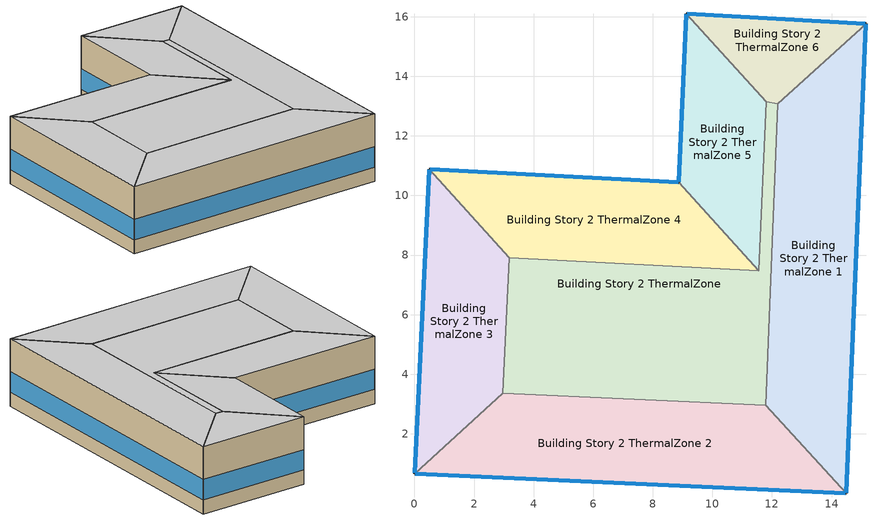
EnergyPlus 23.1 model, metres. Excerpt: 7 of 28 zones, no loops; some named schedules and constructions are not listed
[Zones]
Building Story 2 ThermalZone
 floor adiabatic (Typical Interior Floor): 12.19,13.08 11.79,2.95 2.96,3.36 3.18,7.91 11.56,7.48 11.81,13.14 z3.6
 wall adiabatic (Typical Interior Wall): 11.79,2.95 12.19,13.08 11.81,13.14 11.56,7.48 3.18,7.91 2.96,3.36 11.79,2.95 z3.6:7.2
 ceiling adiabatic (Typical Interior Ceiling): 11.81,13.14 11.56,7.48 3.18,7.91 2.96,3.36 11.79,2.95 12.19,13.08 z7.2
Building Story 2 ThermalZone 1
 floor adiabatic (Typical Interior Ceiling): 15.16,15.77 14.49,0 11.79,2.95 12.19,13.08 z3.6
 wall outside (Typical Insulated Steel Framed Exterior Wall R-12.99): 14.49,0 15.16,15.77 z3.6:7.2
 wall adiabatic (Typical Interior Wall): 15.16,15.77 12.19,13.08 11.79,2.95 14.49,0 z3.6:7.2
 window (U 0.55 SHGC 0.25): 14.49,0.03 15.15,15.75 z4.36:5.45
 ceiling adiabatic (Typical Interior Ceiling): 12.19,13.08 11.79,2.95 14.49,0 15.16,15.77 z7.2
Building Story 2 ThermalZone 2
 floor adiabatic (Typical Interior Ceiling): 14.49,0 0,0.67 2.96,3.36 11.79,2.95 z3.6
 wall outside (Typical Insulated Steel Framed Exterior Wall R-12.99): 0,0.67 14.49,0 z3.6:7.2
 wall adiabatic (Typical Interior Wall): 14.49,0 11.79,2.95 2.96,3.36 0,0.67 z3.6:7.2
 window (U 0.55 SHGC 0.25): 0.03,0.67 14.46,0 z4.36:5.45
 ceiling adiabatic (Typical Interior Floor): 11.79,2.95 2.96,3.36 0,0.67 14.49,0 z7.2
Building Story 2 ThermalZone 3
 floor adiabatic (Typical Interior Ceiling): 0,0.67 0.5,10.88 3.18,7.91 2.96,3.36 z3.6
 wall outside (Typical Insulated Steel Framed Exterior Wall R-12.99): 0.5,10.88 0,0.67 z3.6:7.2
 wall adiabatic (Typical Interior Wall): 0,0.67 2.96,3.36 3.18,7.91 0.5,10.88 z3.6:7.2
 window (U 0.55 SHGC 0.25): 0.5,10.86 0,0.69 z4.36:5.45
 ceiling adiabatic (Typical Interior Floor): 2.96,3.36 3.18,7.91 0.5,10.88 0,0.67 z7.2
Building Story 2 ThermalZone 4
 floor adiabatic (Typical Interior Ceiling): 0.5,10.88 8.88,10.44 11.56,7.48 3.18,7.91 z3.6
 wall outside (Typical Insulated Steel Framed Exterior Wall R-12.99): 8.88,10.44 0.5,10.88 z3.6:7.2
 wall adiabatic (Typical Interior Wall): 0.5,10.88 3.18,7.91 11.56,7.48 8.88,10.44 z3.6:7.2
 window (U 0.55 SHGC 0.25): 8.85,10.44 0.53,10.88 z4.36:5.45
 ceiling adiabatic (Typical Interior Floor): 3.18,7.91 11.56,7.48 8.88,10.44 0.5,10.88 z7.2
Building Story 2 ThermalZone 5
 floor adiabatic (Typical Interior Ceiling): 8.88,10.44 9.13,16.1 11.81,13.14 11.56,7.48 z3.6
 wall outside (Typical Insulated Steel Framed Exterior Wall R-12.99): 9.13,16.1 8.88,10.44 z3.6:7.2
 wall adiabatic (Typical Interior Wall): 8.88,10.44 11.56,7.48 11.81,13.14 9.13,16.1 z3.6:7.2
 window (U 0.55 SHGC 0.25): 9.13,16.08 8.88,10.47 z4.36:5.45
 ceiling adiabatic (Typical Interior Floor): 11.56,7.48 11.81,13.14 9.13,16.1 8.88,10.44 z7.2
Building Story 2 ThermalZone 6
 floor adiabatic (Typical Interior Ceiling): 9.13,16.1 15.16,15.77 12.19,13.08 11.81,13.14 z3.6
 wall outside (Typical Insulated Steel Framed Exterior Wall R-12.99): 15.16,15.77 9.13,16.1 z3.6:7.2
 wall adiabatic (Typical Interior Wall): 9.13,16.1 11.81,13.14 12.19,13.08 15.16,15.77 z3.6:7.2
 window (U 0.55 SHGC 0.25): 15.13,15.77 9.15,16.1 z4.36:5.45
 ceiling adiabatic (Typical Interior Floor): 11.81,13.14 12.19,13.08 15.16,15.77 9.13,16.1 z7.2
[Schedule:Week:Daily]
SchoolSecondary BLDG_LIGHT_MECHANICAL_SCH_2013 Week Rule - Aug30-Sep5: SchoolSecondary BLDG_LIGHT_MECHANICAL_SCH_2013 Wknd Day 1, SchoolSecondary BLDG_LIGHT_MECHANICAL_SCH_2013 Wkdy Day 1, SchoolSecondary BLDG_LIGHT_MECHANICAL_SCH_2013 Wkdy Day 2, SchoolSecondary BLDG_LIGHT_MECHANICAL_SCH_2013 Wkdy Day 2, SchoolSecondary BLDG_LIGHT_MECHANICAL_SCH_2013 Wkdy Day 2, SchoolSecondary BLDG_LIGHT_MECHANICAL_SCH_2013 Wkdy Day 2, SchoolSecondary BLDG_LIGHT_MECHANICAL_SCH_2013 Default, SchoolSecondary BLDG_LIGHT_MECHANICAL_SCH_2013 Default, SchoolSecondary BLDG_LIGHT_MECHANICAL_SCH_2013 Summer Design Day, SchoolSecondary BLDG_LIGHT_MECHANICAL_SCH_2013 Winter Design Day, SchoolSecondary BLDG_LIGHT_MECHANICAL_SCH_2013 Default, SchoolSecondary BLDG_LIGHT_MECHANICAL_SCH_2013 Default
SchoolSecondary BLDG_LIGHT_MECHANICAL_SCH_2013 Week Rule - Sep6-Dec31: SchoolSecondary BLDG_LIGHT_MECHANICAL_SCH_2013 Default, SchoolSecondary BLDG_LIGHT_MECHANICAL_SCH_2013 Wkdy Day 2, SchoolSecondary BLDG_LIGHT_MECHANICAL_SCH_2013 Wkdy Day 2, SchoolSecondary BLDG_LIGHT_MECHANICAL_SCH_2013 Wkdy Day 2, SchoolSecondary BLDG_LIGHT_MECHANICAL_SCH_2013 Wkdy Day 2, SchoolSecondary BLDG_LIGHT_MECHANICAL_SCH_2013 Wkdy Day 2, SchoolSecondary BLDG_LIGHT_MECHANICAL_SCH_2013 Default, SchoolSecondary BLDG_LIGHT_MECHANICAL_SCH_2013 Default, SchoolSecondary BLDG_LIGHT_MECHANICAL_SCH_2013 Summer Design Day, SchoolSecondary BLDG_LIGHT_MECHANICAL_SCH_2013 Winter Design Day, SchoolSecondary BLDG_LIGHT_MECHANICAL_SCH_2013 Default, SchoolSecondary BLDG_LIGHT_MECHANICAL_SCH_2013 Default
SchoolSecondary BLDG_LIGHT_OFFICE_SCH_2013 Week Rule - Jan1-Jan3: SchoolSecondary BLDG_LIGHT_OFFICE_SCH_2013 Wkdy Day, SchoolSecondary BLDG_LIGHT_OFFICE_SCH_2013 Wkdy Day, SchoolSecondary BLDG_LIGHT_OFFICE_SCH_2013 Wkdy Day, SchoolSecondary BLDG_LIGHT_OFFICE_SCH_2013 Wkdy Day, SchoolSecondary BLDG_LIGHT_OFFICE_SCH_2013 Wkdy Day, SchoolSecondary BLDG_LIGHT_OFFICE_SCH_2013 Wkdy Day, SchoolSecondary BLDG_LIGHT_OFFICE_SCH_2013 Wknd Day, SchoolSecondary BLDG_LIGHT_OFFICE_SCH_2013 Default, SchoolSecondary BLDG_LIGHT_OFFICE_SCH_2013 Summer Design Day, SchoolSecondary BLDG_LIGHT_OFFICE_SCH_2013 Winter Design Day, SchoolSecondary BLDG_LIGHT_OFFICE_SCH_2013 Default, SchoolSecondary BLDG_LIGHT_OFFICE_SCH_2013 Default
SchoolSecondary BLDG_LIGHT_OFFICE_SCH_2013 Week Rule - Jan4-Jun27: SchoolSecondary BLDG_LIGHT_OFFICE_SCH_2013 Wknd Day, SchoolSecondary BLDG_LIGHT_OFFICE_SCH_2013 Wkdy Day, SchoolSecondary BLDG_LIGHT_OFFICE_SCH_2013 Wkdy Day, SchoolSecondary BLDG_LIGHT_OFFICE_SCH_2013 Wkdy Day, SchoolSecondary BLDG_LIGHT_OFFICE_SCH_2013 Wkdy Day, SchoolSecondary BLDG_LIGHT_OFFICE_SCH_2013 Wkdy Day, SchoolSecondary BLDG_LIGHT_OFFICE_SCH_2013 Wknd Day, SchoolSecondary BLDG_LIGHT_OFFICE_SCH_2013 Default, SchoolSecondary BLDG_LIGHT_OFFICE_SCH_2013 Summer Design Day, SchoolSecondary BLDG_LIGHT_OFFICE_SCH_2013 Winter Design Day, SchoolSecondary BLDG_LIGHT_OFFICE_SCH_2013 Default, SchoolSecondary BLDG_LIGHT_OFFICE_SCH_2013 Default
SchoolSecondary BLDG_LIGHT_OFFICE_SCH_2013 Week Rule - Jun28-Jul4: SchoolSecondary BLDG_LIGHT_OFFICE_SCH_2013 Wknd Day, SchoolSecondary BLDG_LIGHT_OFFICE_SCH_2013 Wkdy Day, SchoolSecondary BLDG_LIGHT_OFFICE_SCH_2013 Wkdy Day, SchoolSecondary BLDG_LIGHT_OFFICE_SCH_2013 Wkdy Day 1, SchoolSecondary BLDG_LIGHT_OFFICE_SCH_2013 Wkdy Day 1, SchoolSecondary BLDG_LIGHT_OFFICE_SCH_2013 Wkdy Day 1, SchoolSecondary BLDG_LIGHT_OFFICE_SCH_2013 Wknd Day 1, SchoolSecondary BLDG_LIGHT_OFFICE_SCH_2013 Default, SchoolSecondary BLDG_LIGHT_OFFICE_SCH_2013 Summer Design Day, SchoolSecondary BLDG_LIGHT_OFFICE_SCH_2013 Winter Design Day, SchoolSecondary BLDG_LIGHT_OFFICE_SCH_2013 Default, SchoolSecondary BLDG_LIGHT_OFFICE_SCH_2013 Default
SchoolSecondary BLDG_LIGHT_OFFICE_SCH_2013 Week Rule - Jul5-Aug29: SchoolSecondary BLDG_LIGHT_OFFICE_SCH_2013 Wknd Day 1, SchoolSecondary BLDG_LIGHT_OFFICE_SCH_2013 Wkdy Day 1, SchoolSecondary BLDG_LIGHT_OFFICE_SCH_2013 Wkdy Day 1, SchoolSecondary BLDG_LIGHT_OFFICE_SCH_2013 Wkdy Day 1, SchoolSecondary BLDG_LIGHT_OFFICE_SCH_2013 Wkdy Day 1, SchoolSecondary BLDG_LIGHT_OFFICE_SCH_2013 Wkdy Day 1, SchoolSecondary BLDG_LIGHT_OFFICE_SCH_2013 Wknd Day 1, SchoolSecondary BLDG_LIGHT_OFFICE_SCH_2013 Default, SchoolSecondary BLDG_LIGHT_OFFICE_SCH_2013 Summer Design Day, SchoolSecondary BLDG_LIGHT_OFFICE_SCH_2013 Winter Design Day, SchoolSecondary BLDG_LIGHT_OFFICE_SCH_2013 Default, SchoolSecondary BLDG_LIGHT_OFFICE_SCH_2013 Default
SchoolSecondary BLDG_LIGHT_OFFICE_SCH_2013 Week Rule - Aug30-Sep5: SchoolSecondary BLDG_LIGHT_OFFICE_SCH_2013 Wknd Day 1, SchoolSecondary BLDG_LIGHT_OFFICE_SCH_2013 Wkdy Day 1, SchoolSecondary BLDG_LIGHT_OFFICE_SCH_2013 Wkdy Day 2, SchoolSecondary BLDG_LIGHT_OFFICE_SCH_2013 Wkdy Day 2, SchoolSecondary BLDG_LIGHT_OFFICE_SCH_2013 Wkdy Day 2, SchoolSecondary BLDG_LIGHT_OFFICE_SCH_2013 Wkdy Day 2, SchoolSecondary BLDG_LIGHT_OFFICE_SCH_2013 Default, SchoolSecondary BLDG_LIGHT_OFFICE_SCH_2013 Default, SchoolSecondary BLDG_LIGHT_OFFICE_SCH_2013 Summer Design Day, SchoolSecondary BLDG_LIGHT_OFFICE_SCH_2013 Winter Design Day, SchoolSecondary BLDG_LIGHT_OFFICE_SCH_2013 Default, SchoolSecondary BLDG_LIGHT_OFFICE_SCH_2013 Default
SchoolSecondary BLDG_LIGHT_OFFICE_SCH_2013 Week Rule - Sep6-Dec31: SchoolSecondary BLDG_LIGHT_OFFICE_SCH_2013 Default, SchoolSecondary BLDG_LIGHT_OFFICE_SCH_2013 Wkdy Day 2, SchoolSecondary BLDG_LIGHT_OFFICE_SCH_2013 Wkdy Day 2, SchoolSecondary BLDG_LIGHT_OFFICE_SCH_2013 Wkdy Day 2, SchoolSecondary BLDG_LIGHT_OFFICE_SCH_2013 Wkdy Day 2, SchoolSecondary BLDG_LIGHT_OFFICE_SCH_2013 Wkdy Day 2, SchoolSecondary BLDG_LIGHT_OFFICE_SCH_2013 Default, SchoolSecondary BLDG_LIGHT_OFFICE_SCH_2013 Default, SchoolSecondary BLDG_LIGHT_OFFICE_SCH_2013 Summer Design Day, SchoolSecondary BLDG_LIGHT_OFFICE_SCH_2013 Winter Design Day, SchoolSecondary BLDG_LIGHT_OFFICE_SCH_2013 Default, SchoolSecondary BLDG_LIGHT_OFFICE_SCH_2013 Default
SchoolSecondary BLDG_LIGHT_BATH_SCH_2013 Week Rule - Jan1-Jan3: SchoolSecondary BLDG_LIGHT_BATH_SCH_2013 Wkdy Day, SchoolSecondary BLDG_LIGHT_BATH_SCH_2013 Wkdy Day, SchoolSecondary BLDG_LIGHT_BATH_SCH_2013 Wkdy Day, SchoolSecondary BLDG_LIGHT_BATH_SCH_2013 Wkdy Day, SchoolSecondary BLDG_LIGHT_BATH_SCH_2013 Wkdy Day, SchoolSecondary BLDG_LIGHT_BATH_SCH_2013 Wkdy Day, SchoolSecondary BLDG_LIGHT_BATH_SCH_2013 Wknd Day, SchoolSecondary BLDG_LIGHT_BATH_SCH_2013 Default, SchoolSecondary BLDG_LIGHT_BATH_SCH_2013 Summer Design Day, SchoolSecondary BLDG_LIGHT_BATH_SCH_2013 Winter Design Day, SchoolSecondary BLDG_LIGHT_BATH_SCH_2013 Default, SchoolSecondary BLDG_LIGHT_BATH_SCH_2013 Default
SchoolSecondary BLDG_LIGHT_BATH_SCH_2013 Week Rule - Jan4-Jun27: SchoolSecondary BLDG_LIGHT_BATH_SCH_2013 Wknd Day, SchoolSecondary BLDG_LIGHT_BATH_SCH_2013 Wkdy Day, SchoolSecondary BLDG_LIGHT_BATH_SCH_2013 Wkdy Day, SchoolSecondary BLDG_LIGHT_BATH_SCH_2013 Wkdy Day, SchoolSecondary BLDG_LIGHT_BATH_SCH_2013 Wkdy Day, SchoolSecondary BLDG_LIGHT_BATH_SCH_2013 Wkdy Day, SchoolSecondary BLDG_LIGHT_BATH_SCH_2013 Wknd Day, SchoolSecondary BLDG_LIGHT_BATH_SCH_2013 Default, SchoolSecondary BLDG_LIGHT_BATH_SCH_2013 Summer Design Day, SchoolSecondary BLDG_LIGHT_BATH_SCH_2013 Winter Design Day, SchoolSecondary BLDG_LIGHT_BATH_SCH_2013 Default, SchoolSecondary BLDG_LIGHT_BATH_SCH_2013 Default
SchoolSecondary BLDG_LIGHT_BATH_SCH_2013 Week Rule - Jun28-Jul4: SchoolSecondary BLDG_LIGHT_BATH_SCH_2013 Wknd Day, SchoolSecondary BLDG_LIGHT_BATH_SCH_2013 Wkdy Day, SchoolSecondary BLDG_LIGHT_BATH_SCH_2013 Wkdy Day, SchoolSecondary BLDG_LIGHT_BATH_SCH_2013 Wkdy Day 1, SchoolSecondary BLDG_LIGHT_BATH_SCH_2013 Wkdy Day 1, SchoolSecondary BLDG_LIGHT_BATH_SCH_2013 Wkdy Day 1, SchoolSecondary BLDG_LIGHT_BATH_SCH_2013 Wknd Day 1, SchoolSecondary BLDG_LIGHT_BATH_SCH_2013 Default, SchoolSecondary BLDG_LIGHT_BATH_SCH_2013 Summer Design Day, SchoolSecondary BLDG_LIGHT_BATH_SCH_2013 Winter Design Day, SchoolSecondary BLDG_LIGHT_BATH_SCH_2013 Default, SchoolSecondary BLDG_LIGHT_BATH_SCH_2013 Default
SchoolSecondary BLDG_LIGHT_BATH_SCH_2013 Week Rule - Jul5-Aug29: SchoolSecondary BLDG_LIGHT_BATH_SCH_2013 Wknd Day 1, SchoolSecondary BLDG_LIGHT_BATH_SCH_2013 Wkdy Day 1, SchoolSecondary BLDG_LIGHT_BATH_SCH_2013 Wkdy Day 1, SchoolSecondary BLDG_LIGHT_BATH_SCH_2013 Wkdy Day 1, SchoolSecondary BLDG_LIGHT_BATH_SCH_2013 Wkdy Day 1, SchoolSecondary BLDG_LIGHT_BATH_SCH_2013 Wkdy Day 1, SchoolSecondary BLDG_LIGHT_BATH_SCH_2013 Wknd Day 1, SchoolSecondary BLDG_LIGHT_BATH_SCH_2013 Default, SchoolSecondary BLDG_LIGHT_BATH_SCH_2013 Summer Design Day, SchoolSecondary BLDG_LIGHT_BATH_SCH_2013 Winter Design Day, SchoolSecondary BLDG_LIGHT_BATH_SCH_2013 Default, SchoolSecondary BLDG_LIGHT_BATH_SCH_2013 Default
SchoolSecondary BLDG_LIGHT_BATH_SCH_2013 Week Rule - Aug30-Sep5: SchoolSecondary BLDG_LIGHT_BATH_SCH_2013 Wknd Day 1, SchoolSecondary BLDG_LIGHT_BATH_SCH_2013 Wkdy Day 1, SchoolSecondary BLDG_LIGHT_BATH_SCH_2013 Wkdy Day 2, SchoolSecondary BLDG_LIGHT_BATH_SCH_2013 Wkdy Day 2, SchoolSecondary BLDG_LIGHT_BATH_SCH_2013 Wkdy Day 2, SchoolSecondary BLDG_LIGHT_BATH_SCH_2013 Wkdy Day 2, SchoolSecondary BLDG_LIGHT_BATH_SCH_2013 Default, SchoolSecondary BLDG_LIGHT_BATH_SCH_2013 Default, SchoolSecondary BLDG_LIGHT_BATH_SCH_2013 Summer Design Day, SchoolSecondary BLDG_LIGHT_BATH_SCH_2013 Winter Design Day, SchoolSecondary BLDG_LIGHT_BATH_SCH_2013 Default, SchoolSecondary BLDG_LIGHT_BATH_SCH_2013 Default
SchoolSecondary BLDG_LIGHT_BATH_SCH_2013 Week Rule - Sep6-Dec31: SchoolSecondary BLDG_LIGHT_BATH_SCH_2013 Default, SchoolSecondary BLDG_LIGHT_BATH_SCH_2013 Wkdy Day 2, SchoolSecondary BLDG_LIGHT_BATH_SCH_2013 Wkdy Day 2, SchoolSecondary BLDG_LIGHT_BATH_SCH_2013 Wkdy Day 2, SchoolSecondary BLDG_LIGHT_BATH_SCH_2013 Wkdy Day 2, SchoolSecondary BLDG_LIGHT_BATH_SCH_2013 Wkdy Day 2, SchoolSecondary BLDG_LIGHT_BATH_SCH_2013 Default, SchoolSecondary BLDG_LIGHT_BATH_SCH_2013 Default, SchoolSecondary BLDG_LIGHT_BATH_SCH_2013 Summer Design Day, SchoolSecondary BLDG_LIGHT_BATH_SCH_2013 Winter Design Day, SchoolSecondary BLDG_LIGHT_BATH_SCH_2013 Default, SchoolSecondary BLDG_LIGHT_BATH_SCH_2013 Default
SchoolSecondary BLDG_OCC_SCH_Auditorium Week Rule - Jan1-Jan3: SchoolSecondary BLDG_OCC_SCH_Auditorium Wkdy|SmrDsn Day, SchoolSecondary BLDG_OCC_SCH_Auditorium Wkdy|SmrDsn Day, SchoolSecondary BLDG_OCC_SCH_Auditorium Wkdy|SmrDsn Day, SchoolSecondary BLDG_OCC_SCH_Auditorium Wkdy|SmrDsn Day, SchoolSecondary BLDG_OCC_SCH_Auditorium Wkdy|SmrDsn Day, SchoolSecondary BLDG_OCC_SCH_Auditorium Wkdy|SmrDsn Day, SchoolSecondary BLDG_OCC_SCH_Auditorium Wknd Day, SchoolSecondary BLDG_OCC_SCH_Auditorium Default, SchoolSecondary BLDG_OCC_SCH_Auditorium Summer Design Day, SchoolSecondary BLDG_OCC_SCH_Auditorium Winter Design Day, SchoolSecondary BLDG_OCC_SCH_Auditorium Default, SchoolSecondary BLDG_OCC_SCH_Auditorium Default
SchoolSecondary BLDG_OCC_SCH_Auditorium Week Rule - Jan4-Jun27: SchoolSecondary BLDG_OCC_SCH_Auditorium Wknd Day, SchoolSecondary BLDG_OCC_SCH_Auditorium Wkdy|SmrDsn Day, SchoolSecondary BLDG_OCC_SCH_Auditorium Wkdy|SmrDsn Day, SchoolSecondary BLDG_OCC_SCH_Auditorium Wkdy|SmrDsn Day, SchoolSecondary BLDG_OCC_SCH_Auditorium Wkdy|SmrDsn Day, SchoolSecondary BLDG_OCC_SCH_Auditorium Wkdy|SmrDsn Day, SchoolSecondary BLDG_OCC_SCH_Auditorium Wknd Day, SchoolSecondary BLDG_OCC_SCH_Auditorium Default, SchoolSecondary BLDG_OCC_SCH_Auditorium Summer Design Day, SchoolSecondary BLDG_OCC_SCH_Auditorium Winter Design Day, SchoolSecondary BLDG_OCC_SCH_Auditorium Default, SchoolSecondary BLDG_OCC_SCH_Auditorium Default
SchoolSecondary BLDG_OCC_SCH_Auditorium Week Rule - Jun28-Jul4: SchoolSecondary BLDG_OCC_SCH_Auditorium Wknd Day, SchoolSecondary BLDG_OCC_SCH_Auditorium Wkdy|SmrDsn Day, SchoolSecondary BLDG_OCC_SCH_Auditorium Wkdy|SmrDsn Day, SchoolSecondary BLDG_OCC_SCH_Auditorium Wkdy|SmrDsn Day 1, SchoolSecondary BLDG_OCC_SCH_Auditorium Wkdy|SmrDsn Day 1, SchoolSecondary BLDG_OCC_SCH_Auditorium Wkdy|SmrDsn Day 1, SchoolSecondary BLDG_OCC_SCH_Auditorium Wknd Day 1, SchoolSecondary BLDG_OCC_SCH_Auditorium Default, SchoolSecondary BLDG_OCC_SCH_Auditorium Summer Design Day, SchoolSecondary BLDG_OCC_SCH_Auditorium Winter Design Day, SchoolSecondary BLDG_OCC_SCH_Auditorium Default, SchoolSecondary BLDG_OCC_SCH_Auditorium Default
SchoolSecondary BLDG_OCC_SCH_Auditorium Week Rule - Jul5-Aug29: SchoolSecondary BLDG_OCC_SCH_Auditorium Wknd Day 1, SchoolSecondary BLDG_OCC_SCH_Auditorium Wkdy|SmrDsn Day 1, SchoolSecondary BLDG_OCC_SCH_Auditorium Wkdy|SmrDsn Day 1, SchoolSecondary BLDG_OCC_SCH_Auditorium Wkdy|SmrDsn Day 1, SchoolSecondary BLDG_OCC_SCH_Auditorium Wkdy|SmrDsn Day 1, SchoolSecondary BLDG_OCC_SCH_Auditorium Wkdy|SmrDsn Day 1, SchoolSecondary BLDG_OCC_SCH_Auditorium Wknd Day 1, SchoolSecondary BLDG_OCC_SCH_Auditorium Default, SchoolSecondary BLDG_OCC_SCH_Auditorium Summer Design Day, SchoolSecondary BLDG_OCC_SCH_Auditorium Winter Design Day, SchoolSecondary BLDG_OCC_SCH_Auditorium Default, SchoolSecondary BLDG_OCC_SCH_Auditorium Default
SchoolSecondary BLDG_OCC_SCH_Auditorium Week Rule - Aug30-Sep5: SchoolSecondary BLDG_OCC_SCH_Auditorium Wknd Day 1, SchoolSecondary BLDG_OCC_SCH_Auditorium Wkdy|SmrDsn Day 1, SchoolSecondary BLDG_OCC_SCH_Auditorium Wkdy|SmrDsn Day 2, SchoolSecondary BLDG_OCC_SCH_Auditorium Wkdy|SmrDsn Day 2, SchoolSecondary BLDG_OCC_SCH_Auditorium Wkdy|SmrDsn Day 2, SchoolSecondary BLDG_OCC_SCH_Auditorium Wkdy|SmrDsn Day 2, SchoolSecondary BLDG_OCC_SCH_Auditorium Default, SchoolSecondary BLDG_OCC_SCH_Auditorium Default, SchoolSecondary BLDG_OCC_SCH_Auditorium Summer Design Day, SchoolSecondary BLDG_OCC_SCH_Auditorium Winter Design Day, SchoolSecondary BLDG_OCC_SCH_Auditorium Default, SchoolSecondary BLDG_OCC_SCH_Auditorium Default
SchoolSecondary BLDG_OCC_SCH_Auditorium Week Rule - Sep6-Dec31: SchoolSecondary BLDG_OCC_SCH_Auditorium Default, SchoolSecondary BLDG_OCC_SCH_Auditorium Wkdy|SmrDsn Day 2, SchoolSecondary BLDG_OCC_SCH_Auditorium Wkdy|SmrDsn Day 2, SchoolSecondary BLDG_OCC_SCH_Auditorium Wkdy|SmrDsn Day 2, SchoolSecondary BLDG_OCC_SCH_Auditorium Wkdy|SmrDsn Day 2, SchoolSecondary BLDG_OCC_SCH_Auditorium Wkdy|SmrDsn Day 2, SchoolSecondary BLDG_OCC_SCH_Auditorium Default, SchoolSecondary BLDG_OCC_SCH_Auditorium Default, SchoolSecondary BLDG_OCC_SCH_Auditorium Summer Design Day, SchoolSecondary BLDG_OCC_SCH_Auditorium Winter Design Day, SchoolSecondary BLDG_OCC_SCH_Auditorium Default, SchoolSecondary BLDG_OCC_SCH_Auditorium Default
SchoolSecondary ACTIVITY_SCH Week Rule - Jan1-Dec31: SchoolSecondary ACTIVITY_SCH Default, SchoolSecondary ACTIVITY_SCH Default, SchoolSecondary ACTIVITY_SCH Default, SchoolSecondary ACTIVITY_SCH Default, SchoolSecondary ACTIVITY_SCH Default, SchoolSecondary ACTIVITY_SCH Default, SchoolSecondary ACTIVITY_SCH Default, SchoolSecondary ACTIVITY_SCH Default, SchoolSecondary ACTIVITY_SCH Summer Design Day, SchoolSecondary ACTIVITY_SCH Winter Design Day, SchoolSecondary ACTIVITY_SCH Default, SchoolSecondary ACTIVITY_SCH Default
SchoolSecondary BLDG_OCC_SCH_Cafeteria Week Rule - Jan1-Jan3: SchoolSecondary BLDG_OCC_SCH_Cafeteria Wkdy|SmrDsn Day, SchoolSecondary BLDG_OCC_SCH_Cafeteria Wkdy|SmrDsn Day, SchoolSecondary BLDG_OCC_SCH_Cafeteria Wkdy|SmrDsn Day, SchoolSecondary BLDG_OCC_SCH_Cafeteria Wkdy|SmrDsn Day, SchoolSecondary BLDG_OCC_SCH_Cafeteria Wkdy|SmrDsn Day, SchoolSecondary BLDG_OCC_SCH_Cafeteria Wkdy|SmrDsn Day, SchoolSecondary BLDG_OCC_SCH_Cafeteria Wknd Day, SchoolSecondary BLDG_OCC_SCH_Cafeteria Default, SchoolSecondary BLDG_OCC_SCH_Cafeteria Summer Design Day, SchoolSecondary BLDG_OCC_SCH_Cafeteria Winter Design Day, SchoolSecondary BLDG_OCC_SCH_Cafeteria Default, SchoolSecondary BLDG_OCC_SCH_Cafeteria Default
SchoolSecondary BLDG_OCC_SCH_Cafeteria Week Rule - Jan4-Jun27: SchoolSecondary BLDG_OCC_SCH_Cafeteria Wknd Day, SchoolSecondary BLDG_OCC_SCH_Cafeteria Wkdy|SmrDsn Day, SchoolSecondary BLDG_OCC_SCH_Cafeteria Wkdy|SmrDsn Day, SchoolSecondary BLDG_OCC_SCH_Cafeteria Wkdy|SmrDsn Day, SchoolSecondary BLDG_OCC_SCH_Cafeteria Wkdy|SmrDsn Day, SchoolSecondary BLDG_OCC_SCH_Cafeteria Wkdy|SmrDsn Day, SchoolSecondary BLDG_OCC_SCH_Cafeteria Wknd Day, SchoolSecondary BLDG_OCC_SCH_Cafeteria Default, SchoolSecondary BLDG_OCC_SCH_Cafeteria Summer Design Day, SchoolSecondary BLDG_OCC_SCH_Cafeteria Winter Design Day, SchoolSecondary BLDG_OCC_SCH_Cafeteria Default, SchoolSecondary BLDG_OCC_SCH_Cafeteria Default
SchoolSecondary BLDG_OCC_SCH_Cafeteria Week Rule - Jun28-Jul4: SchoolSecondary BLDG_OCC_SCH_Cafeteria Wknd Day, SchoolSecondary BLDG_OCC_SCH_Cafeteria Wkdy|SmrDsn Day, SchoolSecondary BLDG_OCC_SCH_Cafeteria Wkdy|SmrDsn Day, SchoolSecondary BLDG_OCC_SCH_Cafeteria Wkdy|SmrDsn Day 1, SchoolSecondary BLDG_OCC_SCH_Cafeteria Wkdy|SmrDsn Day 1, SchoolSecondary BLDG_OCC_SCH_Cafeteria Wkdy|SmrDsn Day 1, SchoolSecondary BLDG_OCC_SCH_Cafeteria Wknd Day 1, SchoolSecondary BLDG_OCC_SCH_Cafeteria Default, SchoolSecondary BLDG_OCC_SCH_Cafeteria Summer Design Day, SchoolSecondary BLDG_OCC_SCH_Cafeteria Winter Design Day, SchoolSecondary BLDG_OCC_SCH_Cafeteria Default, SchoolSecondary BLDG_OCC_SCH_Cafeteria Default
SchoolSecondary BLDG_OCC_SCH_Cafeteria Week Rule - Jul5-Aug29: SchoolSecondary BLDG_OCC_SCH_Cafeteria Wknd Day 1, SchoolSecondary BLDG_OCC_SCH_Cafeteria Wkdy|SmrDsn Day 1, SchoolSecondary BLDG_OCC_SCH_Cafeteria Wkdy|SmrDsn Day 1, SchoolSecondary BLDG_OCC_SCH_Cafeteria Wkdy|SmrDsn Day 1, SchoolSecondary BLDG_OCC_SCH_Cafeteria Wkdy|SmrDsn Day 1, SchoolSecondary BLDG_OCC_SCH_Cafeteria Wkdy|SmrDsn Day 1, SchoolSecondary BLDG_OCC_SCH_Cafeteria Wknd Day 1, SchoolSecondary BLDG_OCC_SCH_Cafeteria Default, SchoolSecondary BLDG_OCC_SCH_Cafeteria Summer Design Day, SchoolSecondary BLDG_OCC_SCH_Cafeteria Winter Design Day, SchoolSecondary BLDG_OCC_SCH_Cafeteria Default, SchoolSecondary BLDG_OCC_SCH_Cafeteria Default
SchoolSecondary BLDG_OCC_SCH_Cafeteria Week Rule - Aug30-Sep5: SchoolSecondary BLDG_OCC_SCH_Cafeteria Wknd Day 1, SchoolSecondary BLDG_OCC_SCH_Cafeteria Wkdy|SmrDsn Day 1, SchoolSecondary BLDG_OCC_SCH_Cafeteria Wkdy|SmrDsn Day 2, SchoolSecondary BLDG_OCC_SCH_Cafeteria Wkdy|SmrDsn Day 2, SchoolSecondary BLDG_OCC_SCH_Cafeteria Wkdy|SmrDsn Day 2, SchoolSecondary BLDG_OCC_SCH_Cafeteria Wkdy|SmrDsn Day 2, SchoolSecondary BLDG_OCC_SCH_Cafeteria Default, SchoolSecondary BLDG_OCC_SCH_Cafeteria Default, SchoolSecondary BLDG_OCC_SCH_Cafeteria Summer Design Day, SchoolSecondary BLDG_OCC_SCH_Cafeteria Winter Design Day, SchoolSecondary BLDG_OCC_SCH_Cafeteria Default, SchoolSecondary BLDG_OCC_SCH_Cafeteria Default
SchoolSecondary BLDG_OCC_SCH_Cafeteria Week Rule - Sep6-Dec31: SchoolSecondary BLDG_OCC_SCH_Cafeteria Default, SchoolSecondary BLDG_OCC_SCH_Cafeteria Wkdy|SmrDsn Day 2, SchoolSecondary BLDG_OCC_SCH_Cafeteria Wkdy|SmrDsn Day 2, SchoolSecondary BLDG_OCC_SCH_Cafeteria Wkdy|SmrDsn Day 2, SchoolSecondary BLDG_OCC_SCH_Cafeteria Wkdy|SmrDsn Day 2, SchoolSecondary BLDG_OCC_SCH_Cafeteria Wkdy|SmrDsn Day 2, SchoolSecondary BLDG_OCC_SCH_Cafeteria Default, SchoolSecondary BLDG_OCC_SCH_Cafeteria Default, SchoolSecondary BLDG_OCC_SCH_Cafeteria Summer Design Day, SchoolSecondary BLDG_OCC_SCH_Cafeteria Winter Design Day, SchoolSecondary BLDG_OCC_SCH_Cafeteria Default, SchoolSecondary BLDG_OCC_SCH_Cafeteria Default
SchoolSecondary BLDG_OCC_SCH_Extend Week Rule - Jan1-Jan3: SchoolSecondary BLDG_OCC_SCH_Extend Wkdy|SmrDsn Day, SchoolSecondary BLDG_OCC_SCH_Extend Wkdy|SmrDsn Day, SchoolSecondary BLDG_OCC_SCH_Extend Wkdy|SmrDsn Day, SchoolSecondary BLDG_OCC_SCH_Extend Wkdy|SmrDsn Day, SchoolSecondary BLDG_OCC_SCH_Extend Wkdy|SmrDsn Day, SchoolSecondary BLDG_OCC_SCH_Extend Wkdy|SmrDsn Day, SchoolSecondary BLDG_OCC_SCH_Extend Wknd Day, SchoolSecondary BLDG_OCC_SCH_Extend Default, SchoolSecondary BLDG_OCC_SCH_Extend Summer Design Day, SchoolSecondary BLDG_OCC_SCH_Extend Winter Design Day, SchoolSecondary BLDG_OCC_SCH_Extend Default, SchoolSecondary BLDG_OCC_SCH_Extend Default
SchoolSecondary BLDG_OCC_SCH_Extend Week Rule - Jan4-Jun27: SchoolSecondary BLDG_OCC_SCH_Extend Wknd Day, SchoolSecondary BLDG_OCC_SCH_Extend Wkdy|SmrDsn Day, SchoolSecondary BLDG_OCC_SCH_Extend Wkdy|SmrDsn Day, SchoolSecondary BLDG_OCC_SCH_Extend Wkdy|SmrDsn Day, SchoolSecondary BLDG_OCC_SCH_Extend Wkdy|SmrDsn Day, SchoolSecondary BLDG_OCC_SCH_Extend Wkdy|SmrDsn Day, SchoolSecondary BLDG_OCC_SCH_Extend Wknd Day, SchoolSecondary BLDG_OCC_SCH_Extend Default, SchoolSecondary BLDG_OCC_SCH_Extend Summer Design Day, SchoolSecondary BLDG_OCC_SCH_Extend Winter Design Day, SchoolSecondary BLDG_OCC_SCH_Extend Default, SchoolSecondary BLDG_OCC_SCH_Extend Default
SchoolSecondary BLDG_OCC_SCH_Extend Week Rule - Jun28-Jul4: SchoolSecondary BLDG_OCC_SCH_Extend Wknd Day, SchoolSecondary BLDG_OCC_SCH_Extend Wkdy|SmrDsn Day, SchoolSecondary BLDG_OCC_SCH_Extend Wkdy|SmrDsn Day, SchoolSecondary BLDG_OCC_SCH_Extend Wkdy|SmrDsn Day 1, SchoolSecondary BLDG_OCC_SCH_Extend Wkdy|SmrDsn Day 1, SchoolSecondary BLDG_OCC_SCH_Extend Wkdy|SmrDsn Day 1, SchoolSecondary BLDG_OCC_SCH_Extend Wknd Day 1, SchoolSecondary BLDG_OCC_SCH_Extend Default, SchoolSecondary BLDG_OCC_SCH_Extend Summer Design Day, SchoolSecondary BLDG_OCC_SCH_Extend Winter Design Day, SchoolSecondary BLDG_OCC_SCH_Extend Default, SchoolSecondary BLDG_OCC_SCH_Extend Default
SchoolSecondary BLDG_OCC_SCH_Extend Week Rule - Jul5-Aug29: SchoolSecondary BLDG_OCC_SCH_Extend Wknd Day 1, SchoolSecondary BLDG_OCC_SCH_Extend Wkdy|SmrDsn Day 1, SchoolSecondary BLDG_OCC_SCH_Extend Wkdy|SmrDsn Day 1, SchoolSecondary BLDG_OCC_SCH_Extend Wkdy|SmrDsn Day 1, SchoolSecondary BLDG_OCC_SCH_Extend Wkdy|SmrDsn Day 1, SchoolSecondary BLDG_OCC_SCH_Extend Wkdy|SmrDsn Day 1, SchoolSecondary BLDG_OCC_SCH_Extend Wknd Day 1, SchoolSecondary BLDG_OCC_SCH_Extend Default, SchoolSecondary BLDG_OCC_SCH_Extend Summer Design Day, SchoolSecondary BLDG_OCC_SCH_Extend Winter Design Day, SchoolSecondary BLDG_OCC_SCH_Extend Default, SchoolSecondary BLDG_OCC_SCH_Extend Default
SchoolSecondary BLDG_OCC_SCH_Extend Week Rule - Aug30-Sep5: SchoolSecondary BLDG_OCC_SCH_Extend Wknd Day 1, SchoolSecondary BLDG_OCC_SCH_Extend Wkdy|SmrDsn Day 1, SchoolSecondary BLDG_OCC_SCH_Extend Wkdy|SmrDsn Day 2, SchoolSecondary BLDG_OCC_SCH_Extend Wkdy|SmrDsn Day 2, SchoolSecondary BLDG_OCC_SCH_Extend Wkdy|SmrDsn Day 2, SchoolSecondary BLDG_OCC_SCH_Extend Wkdy|SmrDsn Day 2, SchoolSecondary BLDG_OCC_SCH_Extend Default, SchoolSecondary BLDG_OCC_SCH_Extend Default, SchoolSecondary BLDG_OCC_SCH_Extend Summer Design Day, SchoolSecondary BLDG_OCC_SCH_Extend Winter Design Day, SchoolSecondary BLDG_OCC_SCH_Extend Default, SchoolSecondary BLDG_OCC_SCH_Extend Default
SchoolSecondary BLDG_OCC_SCH_Extend Week Rule - Sep6-Dec31: SchoolSecondary BLDG_OCC_SCH_Extend Default, SchoolSecondary BLDG_OCC_SCH_Extend Wkdy|SmrDsn Day 2, SchoolSecondary BLDG_OCC_SCH_Extend Wkdy|SmrDsn Day 2, SchoolSecondary BLDG_OCC_SCH_Extend Wkdy|SmrDsn Day 2, SchoolSecondary BLDG_OCC_SCH_Extend Wkdy|SmrDsn Day 2, SchoolSecondary BLDG_OCC_SCH_Extend Wkdy|SmrDsn Day 2, SchoolSecondary BLDG_OCC_SCH_Extend Default, SchoolSecondary BLDG_OCC_SCH_Extend Default, SchoolSecondary BLDG_OCC_SCH_Extend Summer Design Day, SchoolSecondary BLDG_OCC_SCH_Extend Winter Design Day, SchoolSecondary BLDG_OCC_SCH_Extend Default, SchoolSecondary BLDG_OCC_SCH_Extend Default
SchoolSecondary BLDG_OCC_SCH_Gym Week Rule - Jan1-Jan3: SchoolSecondary BLDG_OCC_SCH_Gym Wkdy|SmrDsn Day, SchoolSecondary BLDG_OCC_SCH_Gym Wkdy|SmrDsn Day, SchoolSecondary BLDG_OCC_SCH_Gym Wkdy|SmrDsn Day, SchoolSecondary BLDG_OCC_SCH_Gym Wkdy|SmrDsn Day, SchoolSecondary BLDG_OCC_SCH_Gym Wkdy|SmrDsn Day, SchoolSecondary BLDG_OCC_SCH_Gym Wkdy|SmrDsn Day, SchoolSecondary BLDG_OCC_SCH_Gym Wknd Day, SchoolSecondary BLDG_OCC_SCH_Gym Default, SchoolSecondary BLDG_OCC_SCH_Gym Summer Design Day, SchoolSecondary BLDG_OCC_SCH_Gym Winter Design Day, SchoolSecondary BLDG_OCC_SCH_Gym Default, SchoolSecondary BLDG_OCC_SCH_Gym Default
SchoolSecondary BLDG_OCC_SCH_Gym Week Rule - Jan4-Jun27: SchoolSecondary BLDG_OCC_SCH_Gym Wknd Day, SchoolSecondary BLDG_OCC_SCH_Gym Wkdy|SmrDsn Day, SchoolSecondary BLDG_OCC_SCH_Gym Wkdy|SmrDsn Day, SchoolSecondary BLDG_OCC_SCH_Gym Wkdy|SmrDsn Day, SchoolSecondary BLDG_OCC_SCH_Gym Wkdy|SmrDsn Day, SchoolSecondary BLDG_OCC_SCH_Gym Wkdy|SmrDsn Day, SchoolSecondary BLDG_OCC_SCH_Gym Wknd Day, SchoolSecondary BLDG_OCC_SCH_Gym Default, SchoolSecondary BLDG_OCC_SCH_Gym Summer Design Day, SchoolSecondary BLDG_OCC_SCH_Gym Winter Design Day, SchoolSecondary BLDG_OCC_SCH_Gym Default, SchoolSecondary BLDG_OCC_SCH_Gym Default
SchoolSecondary BLDG_OCC_SCH_Gym Week Rule - Jun28-Jul4: SchoolSecondary BLDG_OCC_SCH_Gym Wknd Day, SchoolSecondary BLDG_OCC_SCH_Gym Wkdy|SmrDsn Day, SchoolSecondary BLDG_OCC_SCH_Gym Wkdy|SmrDsn Day, SchoolSecondary BLDG_OCC_SCH_Gym Wkdy|SmrDsn Day 1, SchoolSecondary BLDG_OCC_SCH_Gym Wkdy|SmrDsn Day 1, SchoolSecondary BLDG_OCC_SCH_Gym Wkdy|SmrDsn Day 1, SchoolSecondary BLDG_OCC_SCH_Gym Wknd Day 1, SchoolSecondary BLDG_OCC_SCH_Gym Default, SchoolSecondary BLDG_OCC_SCH_Gym Summer Design Day, SchoolSecondary BLDG_OCC_SCH_Gym Winter Design Day, SchoolSecondary BLDG_OCC_SCH_Gym Default, SchoolSecondary BLDG_OCC_SCH_Gym Default
SchoolSecondary BLDG_OCC_SCH_Gym Week Rule - Jul5-Aug29: SchoolSecondary BLDG_OCC_SCH_Gym Wknd Day 1, SchoolSecondary BLDG_OCC_SCH_Gym Wkdy|SmrDsn Day 1, SchoolSecondary BLDG_OCC_SCH_Gym Wkdy|SmrDsn Day 1, SchoolSecondary BLDG_OCC_SCH_Gym Wkdy|SmrDsn Day 1, SchoolSecondary BLDG_OCC_SCH_Gym Wkdy|SmrDsn Day 1, SchoolSecondary BLDG_OCC_SCH_Gym Wkdy|SmrDsn Day 1, SchoolSecondary BLDG_OCC_SCH_Gym Wknd Day 1, SchoolSecondary BLDG_OCC_SCH_Gym Default, SchoolSecondary BLDG_OCC_SCH_Gym Summer Design Day, SchoolSecondary BLDG_OCC_SCH_Gym Winter Design Day, SchoolSecondary BLDG_OCC_SCH_Gym Default, SchoolSecondary BLDG_OCC_SCH_Gym Default
SchoolSecondary BLDG_OCC_SCH_Gym Week Rule - Aug30-Sep5: SchoolSecondary BLDG_OCC_SCH_Gym Wknd Day 1, SchoolSecondary BLDG_OCC_SCH_Gym Wkdy|SmrDsn Day 1, SchoolSecondary BLDG_OCC_SCH_Gym Wkdy|SmrDsn Day 2, SchoolSecondary BLDG_OCC_SCH_Gym Wkdy|SmrDsn Day 2, SchoolSecondary BLDG_OCC_SCH_Gym Wkdy|SmrDsn Day 2, SchoolSecondary BLDG_OCC_SCH_Gym Wkdy|SmrDsn Day 2, SchoolSecondary BLDG_OCC_SCH_Gym Default, SchoolSecondary BLDG_OCC_SCH_Gym Default, SchoolSecondary BLDG_OCC_SCH_Gym Summer Design Day, SchoolSecondary BLDG_OCC_SCH_Gym Winter Design Day, SchoolSecondary BLDG_OCC_SCH_Gym Default, SchoolSecondary BLDG_OCC_SCH_Gym Default
SchoolSecondary BLDG_OCC_SCH_Gym Week Rule - Sep6-Dec31: SchoolSecondary BLDG_OCC_SCH_Gym Default, SchoolSecondary BLDG_OCC_SCH_Gym Wkdy|SmrDsn Day 2, SchoolSecondary BLDG_OCC_SCH_Gym Wkdy|SmrDsn Day 2, SchoolSecondary BLDG_OCC_SCH_Gym Wkdy|SmrDsn Day 2, SchoolSecondary BLDG_OCC_SCH_Gym Wkdy|SmrDsn Day 2, SchoolSecondary BLDG_OCC_SCH_Gym Wkdy|SmrDsn Day 2, SchoolSecondary BLDG_OCC_SCH_Gym Default, SchoolSecondary BLDG_OCC_SCH_Gym Default, SchoolSecondary BLDG_OCC_SCH_Gym Summer Design Day, SchoolSecondary BLDG_OCC_SCH_Gym Winter Design Day, SchoolSecondary BLDG_OCC_SCH_Gym Default, SchoolSecondary BLDG_OCC_SCH_Gym Default
SchoolSecondary BLDG_OCC_SCH Week Rule - Jan1-Jan3: SchoolSecondary BLDG_OCC_SCH Wkdy|SmrDsn Day, SchoolSecondary BLDG_OCC_SCH Wkdy|SmrDsn Day, SchoolSecondary BLDG_OCC_SCH Wkdy|SmrDsn Day, SchoolSecondary BLDG_OCC_SCH Wkdy|SmrDsn Day, SchoolSecondary BLDG_OCC_SCH Wkdy|SmrDsn Day, SchoolSecondary BLDG_OCC_SCH Wkdy|SmrDsn Day, SchoolSecondary BLDG_OCC_SCH Wknd Day, SchoolSecondary BLDG_OCC_SCH Default, SchoolSecondary BLDG_OCC_SCH Summer Design Day, SchoolSecondary BLDG_OCC_SCH Winter Design Day, SchoolSecondary BLDG_OCC_SCH Default, SchoolSecondary BLDG_OCC_SCH Default
SchoolSecondary BLDG_OCC_SCH Week Rule - Jan4-Jun13: SchoolSecondary BLDG_OCC_SCH Wknd Day, SchoolSecondary BLDG_OCC_SCH Wkdy|SmrDsn Day, SchoolSecondary BLDG_OCC_SCH Wkdy|SmrDsn Day, SchoolSecondary BLDG_OCC_SCH Wkdy|SmrDsn Day, SchoolSecondary BLDG_OCC_SCH Wkdy|SmrDsn Day, SchoolSecondary BLDG_OCC_SCH Wkdy|SmrDsn Day, SchoolSecondary BLDG_OCC_SCH Wknd Day, SchoolSecondary BLDG_OCC_SCH Default, SchoolSecondary BLDG_OCC_SCH Summer Design Day, SchoolSecondary BLDG_OCC_SCH Winter Design Day, SchoolSecondary BLDG_OCC_SCH Default, SchoolSecondary BLDG_OCC_SCH Default
SchoolSecondary BLDG_OCC_SCH Week Rule - Jun14-Jun20: SchoolSecondary BLDG_OCC_SCH Wknd Day, SchoolSecondary BLDG_OCC_SCH Wkdy|SmrDsn Day, SchoolSecondary BLDG_OCC_SCH Wkdy|SmrDsn Day 1, SchoolSecondary BLDG_OCC_SCH Wkdy|SmrDsn Day 1, SchoolSecondary BLDG_OCC_SCH Wkdy|SmrDsn Day 1, SchoolSecondary BLDG_OCC_SCH Wkdy|SmrDsn Day 1, SchoolSecondary BLDG_OCC_SCH Wknd Day 1, SchoolSecondary BLDG_OCC_SCH Default, SchoolSecondary BLDG_OCC_SCH Summer Design Day, SchoolSecondary BLDG_OCC_SCH Winter Design Day, SchoolSecondary BLDG_OCC_SCH Default, SchoolSecondary BLDG_OCC_SCH Default
SchoolSecondary BLDG_OCC_SCH Week Rule - Jun21-Sep12: SchoolSecondary BLDG_OCC_SCH Wknd Day 1, SchoolSecondary BLDG_OCC_SCH Wkdy|SmrDsn Day 1, SchoolSecondary BLDG_OCC_SCH Wkdy|SmrDsn Day 1, SchoolSecondary BLDG_OCC_SCH Wkdy|SmrDsn Day 1, SchoolSecondary BLDG_OCC_SCH Wkdy|SmrDsn Day 1, SchoolSecondary BLDG_OCC_SCH Wkdy|SmrDsn Day 1, SchoolSecondary BLDG_OCC_SCH Wknd Day 1, SchoolSecondary BLDG_OCC_SCH Default, SchoolSecondary BLDG_OCC_SCH Summer Design Day, SchoolSecondary BLDG_OCC_SCH Winter Design Day, SchoolSecondary BLDG_OCC_SCH Default, SchoolSecondary BLDG_OCC_SCH Default
SchoolSecondary BLDG_OCC_SCH Week Rule - Sep13-Sep19: SchoolSecondary BLDG_OCC_SCH Wknd Day 1, SchoolSecondary BLDG_OCC_SCH Wkdy|SmrDsn Day 1, SchoolSecondary BLDG_OCC_SCH Wkdy|SmrDsn Day 1, SchoolSecondary BLDG_OCC_SCH Wkdy|SmrDsn Day 2, SchoolSecondary BLDG_OCC_SCH Wkdy|SmrDsn Day 2, SchoolSecondary BLDG_OCC_SCH Wkdy|SmrDsn Day 2, SchoolSecondary BLDG_OCC_SCH Default, SchoolSecondary BLDG_OCC_SCH Default, SchoolSecondary BLDG_OCC_SCH Summer Design Day, SchoolSecondary BLDG_OCC_SCH Winter Design Day, SchoolSecondary BLDG_OCC_SCH Default, SchoolSecondary BLDG_OCC_SCH Default
SchoolSecondary BLDG_OCC_SCH Week Rule - Sep20-Dec31: SchoolSecondary BLDG_OCC_SCH Default, SchoolSecondary BLDG_OCC_SCH Wkdy|SmrDsn Day 2, SchoolSecondary BLDG_OCC_SCH Wkdy|SmrDsn Day 2, SchoolSecondary BLDG_OCC_SCH Wkdy|SmrDsn Day 2, SchoolSecondary BLDG_OCC_SCH Wkdy|SmrDsn Day 2, SchoolSecondary BLDG_OCC_SCH Wkdy|SmrDsn Day 2, SchoolSecondary BLDG_OCC_SCH Default, SchoolSecondary BLDG_OCC_SCH Default, SchoolSecondary BLDG_OCC_SCH Summer Design Day, SchoolSecondary BLDG_OCC_SCH Winter Design Day, SchoolSecondary BLDG_OCC_SCH Default, SchoolSecondary BLDG_OCC_SCH Default
SchoolSecondary BLDG_OCC_SCH_Offices Week Rule - Jan1-Jan3: SchoolSecondary BLDG_OCC_SCH_Offices Wkdy|SmrDsn Day, SchoolSecondary BLDG_OCC_SCH_Offices Wkdy|SmrDsn Day, SchoolSecondary BLDG_OCC_SCH_Offices Wkdy|SmrDsn Day, SchoolSecondary BLDG_OCC_SCH_Offices Wkdy|SmrDsn Day, SchoolSecondary BLDG_OCC_SCH_Offices Wkdy|SmrDsn Day, SchoolSecondary BLDG_OCC_SCH_Offices Wkdy|SmrDsn Day, SchoolSecondary BLDG_OCC_SCH_Offices Wknd Day, SchoolSecondary BLDG_OCC_SCH_Offices Default, SchoolSecondary BLDG_OCC_SCH_Offices Summer Design Day, SchoolSecondary BLDG_OCC_SCH_Offices Winter Design Day, SchoolSecondary BLDG_OCC_SCH_Offices Default, SchoolSecondary BLDG_OCC_SCH_Offices Default
SchoolSecondary BLDG_OCC_SCH_Offices Week Rule - Jan4-Jun27: SchoolSecondary BLDG_OCC_SCH_Offices Wknd Day, SchoolSecondary BLDG_OCC_SCH_Offices Wkdy|SmrDsn Day, SchoolSecondary BLDG_OCC_SCH_Offices Wkdy|SmrDsn Day, SchoolSecondary BLDG_OCC_SCH_Offices Wkdy|SmrDsn Day, SchoolSecondary BLDG_OCC_SCH_Offices Wkdy|SmrDsn Day, SchoolSecondary BLDG_OCC_SCH_Offices Wkdy|SmrDsn Day, SchoolSecondary BLDG_OCC_SCH_Offices Wknd Day, SchoolSecondary BLDG_OCC_SCH_Offices Default, SchoolSecondary BLDG_OCC_SCH_Offices Summer Design Day, SchoolSecondary BLDG_OCC_SCH_Offices Winter Design Day, SchoolSecondary BLDG_OCC_SCH_Offices Default, SchoolSecondary BLDG_OCC_SCH_Offices Default
SchoolSecondary BLDG_OCC_SCH_Offices Week Rule - Jun28-Jul4: SchoolSecondary BLDG_OCC_SCH_Offices Wknd Day, SchoolSecondary BLDG_OCC_SCH_Offices Wkdy|SmrDsn Day, SchoolSecondary BLDG_OCC_SCH_Offices Wkdy|SmrDsn Day, SchoolSecondary BLDG_OCC_SCH_Offices Wkdy|SmrDsn Day 1, SchoolSecondary BLDG_OCC_SCH_Offices Wkdy|SmrDsn Day 1, SchoolSecondary BLDG_OCC_SCH_Offices Wkdy|SmrDsn Day 1, SchoolSecondary BLDG_OCC_SCH_Offices Wknd Day 1, SchoolSecondary BLDG_OCC_SCH_Offices Default, SchoolSecondary BLDG_OCC_SCH_Offices Summer Design Day, SchoolSecondary BLDG_OCC_SCH_Offices Winter Design Day, SchoolSecondary BLDG_OCC_SCH_Offices Default, SchoolSecondary BLDG_OCC_SCH_Offices Default
SchoolSecondary BLDG_OCC_SCH_Offices Week Rule - Jul5-Aug29: SchoolSecondary BLDG_OCC_SCH_Offices Wknd Day 1, SchoolSecondary BLDG_OCC_SCH_Offices Wkdy|SmrDsn Day 1, SchoolSecondary BLDG_OCC_SCH_Offices Wkdy|SmrDsn Day 1, SchoolSecondary BLDG_OCC_SCH_Offices Wkdy|SmrDsn Day 1, SchoolSecondary BLDG_OCC_SCH_Offices Wkdy|SmrDsn Day 1, SchoolSecondary BLDG_OCC_SCH_Offices Wkdy|SmrDsn Day 1, SchoolSecondary BLDG_OCC_SCH_Offices Wknd Day 1, SchoolSecondary BLDG_OCC_SCH_Offices Default, SchoolSecondary BLDG_OCC_SCH_Offices Summer Design Day, SchoolSecondary BLDG_OCC_SCH_Offices Winter Design Day, SchoolSecondary BLDG_OCC_SCH_Offices Default, SchoolSecondary BLDG_OCC_SCH_Offices Default
SchoolSecondary BLDG_OCC_SCH_Offices Week Rule - Aug30-Sep5: SchoolSecondary BLDG_OCC_SCH_Offices Wknd Day 1, SchoolSecondary BLDG_OCC_SCH_Offices Wkdy|SmrDsn Day 1, SchoolSecondary BLDG_OCC_SCH_Offices Wkdy|SmrDsn Day 2, SchoolSecondary BLDG_OCC_SCH_Offices Wkdy|SmrDsn Day 2, SchoolSecondary BLDG_OCC_SCH_Offices Wkdy|SmrDsn Day 2, SchoolSecondary BLDG_OCC_SCH_Offices Wkdy|SmrDsn Day 2, SchoolSecondary BLDG_OCC_SCH_Offices Default, SchoolSecondary BLDG_OCC_SCH_Offices Default, SchoolSecondary BLDG_OCC_SCH_Offices Summer Design Day, SchoolSecondary BLDG_OCC_SCH_Offices Winter Design Day, SchoolSecondary BLDG_OCC_SCH_Offices Default, SchoolSecondary BLDG_OCC_SCH_Offices Default
SchoolSecondary BLDG_OCC_SCH_Offices Week Rule - Sep6-Dec31: SchoolSecondary BLDG_OCC_SCH_Offices Default, SchoolSecondary BLDG_OCC_SCH_Offices Wkdy|SmrDsn Day 2, SchoolSecondary BLDG_OCC_SCH_Offices Wkdy|SmrDsn Day 2, SchoolSecondary BLDG_OCC_SCH_Offices Wkdy|SmrDsn Day 2, SchoolSecondary BLDG_OCC_SCH_Offices Wkdy|SmrDsn Day 2, SchoolSecondary BLDG_OCC_SCH_Offices Wkdy|SmrDsn Day 2, SchoolSecondary BLDG_OCC_SCH_Offices Default, SchoolSecondary BLDG_OCC_SCH_Offices Default, SchoolSecondary BLDG_OCC_SCH_Offices Summer Design Day, SchoolSecondary BLDG_OCC_SCH_Offices Winter Design Day, SchoolSecondary BLDG_OCC_SCH_Offices Default, SchoolSecondary BLDG_OCC_SCH_Offices Default
Elevator Schedule 3 Week Rule - Jan1-Jan3: 19 space(s) Occ Sch Thursday 19, 19 space(s) Occ Sch Thursday 19, 19 space(s) Occ Sch Thursday 19, 19 space(s) Occ Sch Thursday 19, 19 space(s) Occ Sch Thursday 19, 19 space(s) Occ Sch Friday 19, 19 space(s) Occ Sch Saturday 3, 19 space(s) Occ Sch Default 3, 19 space(s) Occ Sch Summer Design Day 3, 19 space(s) Occ Sch Winter Design Day 3, 19 space(s) Occ Sch Default 3, 19 space(s) Occ Sch Default 3
Elevator Schedule 3 Week Rule - Jan4-Jun13: 19 space(s) Occ Sch Sunday 3, 19 space(s) Occ Sch Default 3, 19 space(s) Occ Sch Tuesday 19, 19 space(s) Occ Sch Wednesday 19, 19 space(s) Occ Sch Thursday 19, 19 space(s) Occ Sch Friday 19, 19 space(s) Occ Sch Saturday 3, 19 space(s) Occ Sch Default 3, 19 space(s) Occ Sch Summer Design Day 3, 19 space(s) Occ Sch Winter Design Day 3, 19 space(s) Occ Sch Default 3, 19 space(s) Occ Sch Default 3
Elevator Schedule 3 Week Rule - Jun14-Jun20: 19 space(s) Occ Sch Sunday 3, 19 space(s) Occ Sch Default 3, 19 space(s) Occ Sch Tuesday 18, 19 space(s) Occ Sch Wednesday 18, 19 space(s) Occ Sch Thursday 18, 19 space(s) Occ Sch Friday 18, 19 space(s) Occ Sch Saturday 3, 19 space(s) Occ Sch Default 3, 19 space(s) Occ Sch Summer Design Day 3, 19 space(s) Occ Sch Winter Design Day 3, 19 space(s) Occ Sch Default 3, 19 space(s) Occ Sch Default 3
Elevator Schedule 3 Week Rule - Jun21-Jun27: 19 space(s) Occ Sch Sunday 3, 19 space(s) Occ Sch Monday 16, 19 space(s) Occ Sch Tuesday 18, 19 space(s) Occ Sch Wednesday 18, 19 space(s) Occ Sch Thursday 18, 19 space(s) Occ Sch Friday 18, 19 space(s) Occ Sch Saturday 3, 19 space(s) Occ Sch Default 3, 19 space(s) Occ Sch Summer Design Day 3, 19 space(s) Occ Sch Winter Design Day 3, 19 space(s) Occ Sch Default 3, 19 space(s) Occ Sch Default 3
Elevator Schedule 3 Week Rule - Jun28-Jul4: 19 space(s) Occ Sch Sunday 3, 19 space(s) Occ Sch Monday 16, 19 space(s) Occ Sch Tuesday 18, 19 space(s) Occ Sch Wednesday 17, 19 space(s) Occ Sch Thursday 17, 19 space(s) Occ Sch Friday 17, 19 space(s) Occ Sch Saturday 3, 19 space(s) Occ Sch Default 3, 19 space(s) Occ Sch Summer Design Day 3, 19 space(s) Occ Sch Winter Design Day 3, 19 space(s) Occ Sch Default 3, 19 space(s) Occ Sch Default 3
Elevator Schedule 3 Week Rule - Jul5-Aug29: 19 space(s) Occ Sch Sunday 3, 19 space(s) Occ Sch Monday 15, 19 space(s) Occ Sch Tuesday 17, 19 space(s) Occ Sch Wednesday 17, 19 space(s) Occ Sch Thursday 17, 19 space(s) Occ Sch Friday 17, 19 space(s) Occ Sch Saturday 3, 19 space(s) Occ Sch Default 3, 19 space(s) Occ Sch Summer Design Day 3, 19 space(s) Occ Sch Winter Design Day 3, 19 space(s) Occ Sch Default 3, 19 space(s) Occ Sch Default 3
Elevator Schedule 3 Week Rule - Aug30-Sep5: 19 space(s) Occ Sch Sunday 3, 19 space(s) Occ Sch Monday 15, 19 space(s) Occ Sch Tuesday 16, 19 space(s) Occ Sch Wednesday 16, 19 space(s) Occ Sch Thursday 16, 19 space(s) Occ Sch Friday 16, 19 space(s) Occ Sch Saturday 3, 19 space(s) Occ Sch Default 3, 19 space(s) Occ Sch Summer Design Day 3, 19 space(s) Occ Sch Winter Design Day 3, 19 space(s) Occ Sch Default 3, 19 space(s) Occ Sch Default 3
Elevator Schedule 3 Week Rule - Sep6-Sep12: 19 space(s) Occ Sch Sunday 3, 19 space(s) Occ Sch Monday 14, 19 space(s) Occ Sch Tuesday 16, 19 space(s) Occ Sch Wednesday 16, 19 space(s) Occ Sch Thursday 16, 19 space(s) Occ Sch Friday 16, 19 space(s) Occ Sch Saturday 3, 19 space(s) Occ Sch Default 3, 19 space(s) Occ Sch Summer Design Day 3, 19 space(s) Occ Sch Winter Design Day 3, 19 space(s) Occ Sch Default 3, 19 space(s) Occ Sch Default 3
Elevator Schedule 3 Week Rule - Sep13-Sep19: 19 space(s) Occ Sch Sunday 3, 19 space(s) Occ Sch Monday 14, 19 space(s) Occ Sch Tuesday 16, 19 space(s) Occ Sch Wednesday 15, 19 space(s) Occ Sch Thursday 15, 19 space(s) Occ Sch Friday 15, 19 space(s) Occ Sch Saturday 3, 19 space(s) Occ Sch Default 3, 19 space(s) Occ Sch Summer Design Day 3, 19 space(s) Occ Sch Winter Design Day 3, 19 space(s) Occ Sch Default 3, 19 space(s) Occ Sch Default 3
Elevator Schedule 3 Week Rule - Sep20-Dec31: 19 space(s) Occ Sch Sunday 3, 19 space(s) Occ Sch Monday 13, 19 space(s) Occ Sch Tuesday 15, 19 space(s) Occ Sch Wednesday 15, 19 space(s) Occ Sch Thursday 15, 19 space(s) Occ Sch Friday 15, 19 space(s) Occ Sch Saturday 3, 19 space(s) Occ Sch Default 3, 19 space(s) Occ Sch Summer Design Day 3, 19 space(s) Occ Sch Winter Design Day 3, 19 space(s) Occ Sch Default 3, 19 space(s) Occ Sch Default 3
Elevator Schedule 1 Week Rule - Jan1-Jan3: 19 space(s) Occ Sch Thursday 9, 19 space(s) Occ Sch Thursday 9, 19 space(s) Occ Sch Thursday 9, 19 space(s) Occ Sch Thursday 9, 19 space(s) Occ Sch Thursday 9, 19 space(s) Occ Sch Friday 9, 19 space(s) Occ Sch Saturday 1, 19 space(s) Occ Sch Default 1, 19 space(s) Occ Sch Summer Design Day 1, 19 space(s) Occ Sch Winter Design Day 1, 19 space(s) Occ Sch Default 1, 19 space(s) Occ Sch Default 1
Elevator Schedule 1 Week Rule - Jan4-Jun13: 19 space(s) Occ Sch Sunday 1, 19 space(s) Occ Sch Default 1, 19 space(s) Occ Sch Tuesday 9, 19 space(s) Occ Sch Wednesday 9, 19 space(s) Occ Sch Thursday 9, 19 space(s) Occ Sch Friday 9, 19 space(s) Occ Sch Saturday 1, 19 space(s) Occ Sch Default 1, 19 space(s) Occ Sch Summer Design Day 1, 19 space(s) Occ Sch Winter Design Day 1, 19 space(s) Occ Sch Default 1, 19 space(s) Occ Sch Default 1
Elevator Schedule 1 Week Rule - Jun14-Jun20: 19 space(s) Occ Sch Sunday 1, 19 space(s) Occ Sch Default 1, 19 space(s) Occ Sch Tuesday 8, 19 space(s) Occ Sch Wednesday 8, 19 space(s) Occ Sch Thursday 8, 19 space(s) Occ Sch Friday 8, 19 space(s) Occ Sch Saturday 1, 19 space(s) Occ Sch Default 1, 19 space(s) Occ Sch Summer Design Day 1, 19 space(s) Occ Sch Winter Design Day 1, 19 space(s) Occ Sch Default 1, 19 space(s) Occ Sch Default 1
Elevator Schedule 1 Week Rule - Jun21-Jun27: 19 space(s) Occ Sch Sunday 1, 19 space(s) Occ Sch Monday 8, 19 space(s) Occ Sch Tuesday 8, 19 space(s) Occ Sch Wednesday 8, 19 space(s) Occ Sch Thursday 8, 19 space(s) Occ Sch Friday 8, 19 space(s) Occ Sch Saturday 1, 19 space(s) Occ Sch Default 1, 19 space(s) Occ Sch Summer Design Day 1, 19 space(s) Occ Sch Winter Design Day 1, 19 space(s) Occ Sch Default 1, 19 space(s) Occ Sch Default 1
Elevator Schedule 1 Week Rule - Jun28-Jul4: 19 space(s) Occ Sch Sunday 1, 19 space(s) Occ Sch Monday 8, 19 space(s) Occ Sch Tuesday 8, 19 space(s) Occ Sch Wednesday 7, 19 space(s) Occ Sch Thursday 7, 19 space(s) Occ Sch Friday 7, 19 space(s) Occ Sch Saturday 1, 19 space(s) Occ Sch Default 1, 19 space(s) Occ Sch Summer Design Day 1, 19 space(s) Occ Sch Winter Design Day 1, 19 space(s) Occ Sch Default 1, 19 space(s) Occ Sch Default 1
Elevator Schedule 1 Week Rule - Jul5-Aug29: 19 space(s) Occ Sch Sunday 1, 19 space(s) Occ Sch Monday 7, 19 space(s) Occ Sch Tuesday 7, 19 space(s) Occ Sch Wednesday 7, 19 space(s) Occ Sch Thursday 7, 19 space(s) Occ Sch Friday 7, 19 space(s) Occ Sch Saturday 1, 19 space(s) Occ Sch Default 1, 19 space(s) Occ Sch Summer Design Day 1, 19 space(s) Occ Sch Winter Design Day 1, 19 space(s) Occ Sch Default 1, 19 space(s) Occ Sch Default 1
Elevator Schedule 1 Week Rule - Aug30-Sep5: 19 space(s) Occ Sch Sunday 1, 19 space(s) Occ Sch Monday 7, 19 space(s) Occ Sch Tuesday 6, 19 space(s) Occ Sch Wednesday 6, 19 space(s) Occ Sch Thursday 6, 19 space(s) Occ Sch Friday 6, 19 space(s) Occ Sch Saturday 1, 19 space(s) Occ Sch Default 1, 19 space(s) Occ Sch Summer Design Day 1, 19 space(s) Occ Sch Winter Design Day 1, 19 space(s) Occ Sch Default 1, 19 space(s) Occ Sch Default 1
